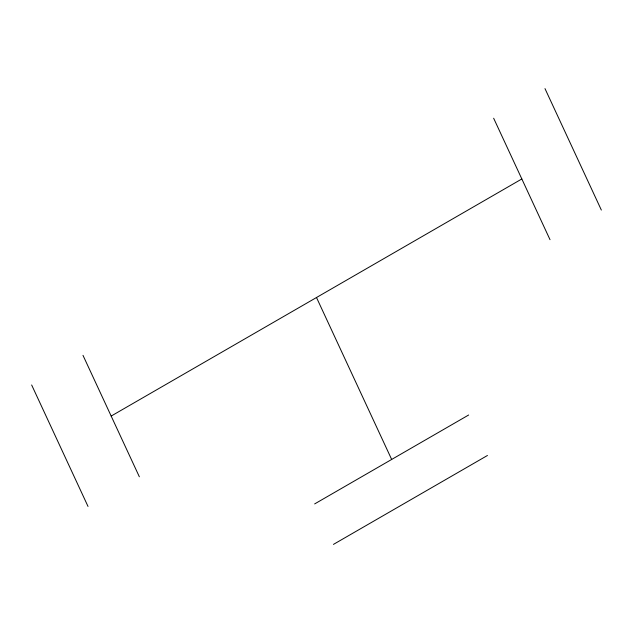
<?xml version="1.0" encoding="UTF-8"?>
<svg xmlns="http://www.w3.org/2000/svg" width="633" height="633" viewBox="0 0 633 633"><rect width="100%" height="100%" fill="white"/><g stroke="black" fill="none" stroke-linecap="round" stroke-linejoin="round"><path stroke-width="0.95" d="M111.171 416.063L521.837 178.965M314.656 503.915L468.657 415.003M333.449 544.396L487.45 455.483M544.981 88.604L601.35 210.061M493.653 118.236L550.022 239.693M316.5 297.518L391.661 459.455M82.986 355.335L139.355 476.791M31.65 384.975L88.019 506.432"/></g></svg>
